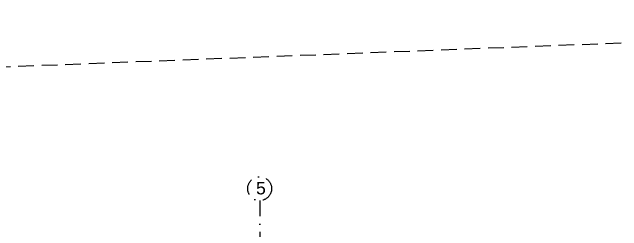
# Model space of a CAD drawing. Header units: millimetres. Extents: x -29311 to -3405, y 28913 to 42880.
# Drawn here: x -8652 to -7680, y 36996 to 37344 of the extents above; entities that cross this region are included whole.
import ezdxf

# ---------------------------------------------------------------- set-up
doc = ezdxf.new("R2010")
doc.units = ezdxf.units.MM
for name, pattern in [('( Hidden )', [0.375, 0.25, -0.125]), ('DASHDOT', [1, 0.5, -0.25, 0, -0.25]), ('DASHDOT2', [0.5, 0.25, -0.125, 0, -0.125])]:
    doc.linetypes.add(name, pattern=pattern)
for name, color, linetype in [('A-AKS', 57, 'DASHDOT'), ('A-AKS.', 57, 'DASHDOT2'), ('vaz_bina2', 161, 'Continuous')]:
    doc.layers.add(name, color=color, linetype=linetype)
doc.styles.add('text1', font='arial.ttf')

# ---------------------------------------------------------------- blocks, each defined once
blk = doc.blocks.new('AKS')
at = {"layer": 'A-AKS.', "ltscale": 100}
blk.add_line((2494.05, 2284.39), (2494.05, 2054.95), dxfattribs=at)
blk.add_circle((2494.05, 2303.39), 19, dxfattribs=at)
at = {"layer": 'A-AKS.', "ltscale": 100, "insert": (2488.29, 2314.21), "char_height": 20, "width": 18.8945, "attachment_point": 1, "style": 'text1'}
blk.add_mtext('5', dxfattribs=at)

msp = doc.modelspace()

# ---------------------------------------------------------------- linework, layer by layer
at = {"layer": 'vaz_bina2', "linetype": '( Hidden )', "ltscale": 100}
msp.add_lwpolyline([(-10745.16, 36675.77), (-10501.58, 34809.57), (-5488.57, 34827.39), (-4470.79, 34831), (-4739.72, 36223.25), (-4981.51, 36705.57), (-5309.76, 36996.23), (-5666.95, 37184.85), (-6038.1, 37294.92), (-6406.89, 37344.3), (-10810.15, 37173.63)], close=True, dxfattribs=at)

# ---------------------------------------------------------------- block references
at = {"layer": 'A-AKS'}
msp.add_blockref('AKS', (-10751.69, 34759.57), dxfattribs=at)

doc.saveas('drawing.dxf')
